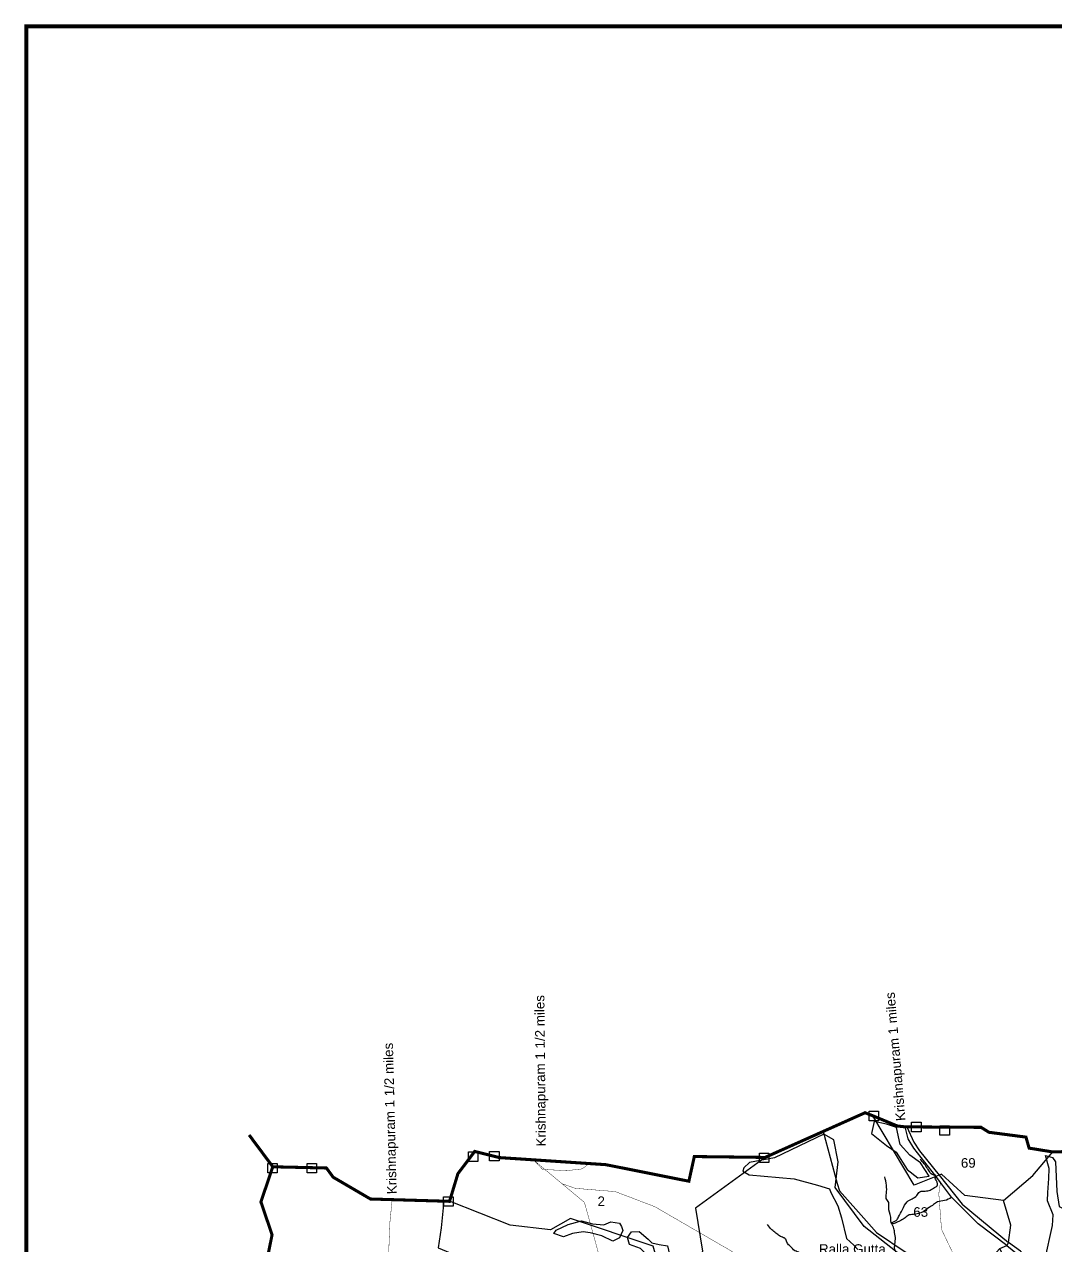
# Model space of a CAD drawing. Header units: feet. Extents: x 812574 to 820023, y 1579761 to 1589140.
# Drawn here: x 812574 to 815271, y 1585948 to 1589140 of the extents above; entities that cross this region are included whole.
import ezdxf
from ezdxf.enums import TextEntityAlignment as Align

# ---------------------------------------------------------------- set-up
doc = ezdxf.new("R2010")
doc.units = ezdxf.units.FT
doc.header["$LTSCALE"] = 15
doc.header["$MEASUREMENT"] = 0
doc.linetypes.add('HIDDEN2', pattern=[0.1875, 0.125, -0.0625])
for name, color, linetype in [('HILL', 17, 'Continuous'), ('PLOT', 7, 'Continuous'), ('PLOT NO', 7, 'Continuous'), ('ROADS', 6, 'Continuous'), ('TANKS-STREAM', 4, 'Continuous'), ('text2', 7, 'Continuous'), ('VILLAGE STONES', 240, 'Continuous')]:
    doc.layers.add(name, color=color, linetype=linetype)
doc.layers.add('VILLAGE BOUNDRY', color=5, linetype='HIDDEN2', lineweight=100)
doc.styles.get("Standard").update_dxf_attribs({"font": 'arial.ttf'})
doc.linetypes.add('DOTS', pattern='A,1e-06,-3,["●",Standard,S=3,R=0,X=-1.25,Y=-1.25],-3', length=6.000001)

msp = doc.modelspace()

# ---------------------------------------------------------------- linework, layer by layer
at = {"layer": 'HILL', "lineweight": -2}
msp.add_lwpolyline([(814796.2, 1586272.6), (814789.4, 1586240.7), (814828.3, 1586209.6), (814853.8, 1586192.6), (814882.7, 1586146.9), (814910.7, 1586124.8), (814940.4, 1586129.5), (814917, 1586164.2), (814889.7, 1586184.9), (814863.8, 1586212.1), (814855, 1586256.7), (814828.7, 1586265.7), (814796.2, 1586272.6)], dxfattribs=at)
at = {"layer": 'HILL'}
for points in [[(814869, 1585920.4), (814769.9, 1585998), (814694.4, 1586099.9), (814702.2, 1586166.9), (814690.8, 1586224.4), (814665, 1586239.8), (814535.7, 1586177.4), (814470.6, 1586165.4), (814455.6, 1586151.1), (814452.6, 1586142.4), (814469.3, 1586132.8), (814586.7, 1586122.8), (814648.1, 1586106), (814679.4, 1586096.6), (814682.8, 1586087.3), (814701.1, 1586052.4), (814710.5, 1586021), (814723.9, 1585966.9), (814742.7, 1585949), (814753.1, 1585937.7)], [(815242.6, 1585909.8), (815262.8, 1586000.4), (815264.1, 1586028.6), (815249.6, 1586065.5), (815249.9, 1586086.5), (815252.8, 1586123.2), (815254.2, 1586149.9), (815244.6, 1586183.7)], [(815244.6, 1586183.7), (815262.3, 1586178.8), (815270.7, 1586166.9), (815274.1, 1586089.8), (815280.1, 1586050), (815309.3, 1586035.8), (815363.7, 1586051.8), (815386.1, 1586070.6), (815407.8, 1586075.9), (815417.4, 1586056.1), (815423.8, 1586032), (815438.4, 1586002.9), (815451.2, 1585975.2), (815456.5, 1585967.8), (815471.8, 1585953.9), (815511.6, 1585942.2)], [(813964.6, 1585988.8), (813996.4, 1586003.5), (814030.7, 1586013.1), (814030.7, 1586013.1), (814059.6, 1586005.3), (814089.1, 1586002.4), (814108.1, 1586010.4), (814130.3, 1586006.4), (814135.9, 1585998), (814139, 1585987.6), (814130, 1585968.3), (814112.8, 1585959.7), (814083.8, 1585973.9), (814053.6, 1585981.4), (814035.3, 1585983.8), (814007.8, 1585979.8), (813983.7, 1585971.4), (813958.5, 1585979.7), (813964.6, 1585988.8)], [(814150.9, 1585969), (814161.8, 1585983.9), (814182, 1585984.8), (814205.5, 1585964.6), (814215.2, 1585954.9), (814233.8, 1585951.2), (814256, 1585947.6), (814263.3, 1585913.3), (814266.1, 1585891.1), (814260.4, 1585877.4), (814233.7, 1585893.2), (814209.1, 1585917.3), (814185.6, 1585940.4), (814156.1, 1585950.8), (814150.9, 1585969)]]:
    msp.add_lwpolyline(points, dxfattribs=at)
at = {"layer": 'PLOT'}
for points in [[(814876.9, 1586258.5), (814881.9, 1586258.5), (814900.3, 1586218.1), (814914.9, 1586195.5), (814966.4, 1586132.5), (814900.7, 1586105.7), (814793.1, 1586287.3)], [(814663.2, 1586246.6), (814699.5, 1586110.8), (814705.4, 1586091.5), (814776.6, 1586011.9), (814802.3, 1585982.4), (814880.2, 1585930.1), (814865.6, 1585794.4), (815051.7, 1585859.6), (815124.9, 1585940.3)], [(815143.2, 1585948.3), (815068.2, 1586004.9), (814998.3, 1586074.4), (814969.6, 1586113.1), (814957.8, 1586129.2), (814900.1, 1586202.9), (814885.5, 1586227.6), (814876.9, 1586258.5)], [(814511, 1586178.6), (814329.4, 1586045.6), (814347.2, 1585933.2), (814314.9, 1585852.2), (814241.1, 1585867.9), (814218, 1585946.5), (814001.9, 1586018.8), (813949.6, 1585988.9), (813844.7, 1586001.6), (813686, 1586063.8)], [(815147.2, 1585956.5), (815153.6, 1586001.4), (815134.6, 1586066.1), (815211, 1586130.9), (815263.2, 1586192.9)], [(815134.6, 1586066.1), (815033.7, 1586079.2), (814972.7, 1586135), (814966.4, 1586132.5), (815026, 1586056.8), (815147.2, 1585956.5)], [(813671, 1586064.2), (813664.2, 1585994.6), (813655.9, 1585942), (813745.6, 1585904.5), (813763.1, 1585834.2), (813804.3, 1585820.9), (813772.3, 1585750.3), (813625.1, 1585764.6)], [(815381.7, 1585719.1), (815306, 1585705.9), (815299, 1585704.1), (815222.4, 1585693), (815143.5, 1585901), (815124.9, 1585940.3), (815143.2, 1585948.3), (815204, 1585898.4), (815233.6, 1585847.1), (815299, 1585704.1), (815350.3, 1585606.3), (815352.6, 1585620.4), (815306, 1585705.9), (815251.2, 1585824.5), (815226.1, 1585878.8), (815209.5, 1585904.5), (815179.2, 1585933.7), (815147.2, 1585956.5), (815143.2, 1585948.3)]]:
    msp.add_lwpolyline(points, dxfattribs=at)
at = {"layer": 'ROADS', "linetype": 'HIDDEN2', "lineweight": -2, "ltscale": 10, "const_width": 1}
msp.add_lwpolyline([(813904.8, 1586172.8), (813929.3, 1586147.3), (813992.3, 1586143.9), (814032.5, 1586148.6), (814051.1, 1586162.5)], dxfattribs=at)
at = {"layer": 'ROADS', "linetype": 'DOTS', "ltscale": 0.15, "const_width": 1}
for points in [[(814471.3, 1585905.7), (814222.8, 1586049.8), (814119.5, 1586089.2), (814056.5, 1586094.4), (814014.4, 1586097.9), (813979.8, 1586110.1), (813948.3, 1586136.3), (813905.1, 1586172.2)], [(813979.8, 1586110.1), (814038.7, 1586061.1), (814080.9, 1585908.6), (814165.5, 1585785.4), (814207.5, 1585704.4), (814282.2, 1585536.1), (814361.9, 1585348.7), (814439.9, 1585193), (814514.3, 1585121.3), (814591.6, 1585113.9), (814612.2, 1585066.2), (814716.6, 1584975.8), (814812.4, 1584862.9), (814959.6, 1584674.7), (814976.7, 1584642.9), (815022.4, 1584616.3)], [(814969.6, 1586113.1), (814965.2, 1586083.7), (814972.3, 1585990.6), (815009.5, 1585912.7)], [(813520.6, 1585744.5), (813535.2, 1585774.4), (813524.4, 1585869.5), (813530.2, 1586010), (813535.9, 1586067.8)]]:
    msp.add_lwpolyline(points, dxfattribs=at)
at = {"layer": 'TANKS-STREAM'}
for points in [[(815129.3, 1585644.5), (815126.7, 1585649.3), (815120.6, 1585656.4), (815108.6, 1585665.4), (815101.2, 1585674.3), (815090, 1585681.4), (815080.9, 1585685.3), (815063.7, 1585684.9), (815055, 1585684.7), (815042.1, 1585697.3), (815037.5, 1585703.2), (815024.3, 1585708.4), (815007.5, 1585711.7), (814993.4, 1585724.5), (814982.1, 1585732.8), (814968.9, 1585742.6), (814948.2, 1585753.5), (814934.9, 1585764.9), (814922.3, 1585781.2), (814915, 1585805.8), (814911.2, 1585815.7), (814904.7, 1585824.6), (814900, 1585833.3), (814895.8, 1585843.8), (814893.9, 1585856.6), (814886.9, 1585867.7), (814880.3, 1585874.8), (814871.3, 1585888.5), (814866.8, 1585903.3), (814857, 1585924), (814849.8, 1585943), (814850.5, 1585951.8), (814851.6, 1585969.2), (814849, 1585986.4), (814845.1, 1585999.5), (814842.4, 1586005.8), (814854, 1586014.1), (814859.9, 1586023), (814870.5, 1586042.4), (814882.5, 1586062.9), (814907.6, 1586079.1), (814915.7, 1586088.8), (814929.6, 1586090.8), (814942.7, 1586093.4), (814954.2, 1586099.8), (814960.7, 1586103.9), (814959.4, 1586117), (814956.2, 1586127), (814957.2, 1586130.9), (814950.1, 1586133), (814942.2, 1586139.5), (814936.1, 1586149.1), (814916.4, 1586174.2)], [(814998.3, 1586074), (814980.5, 1586065.8), (814961.7, 1586062.2), (814951.2, 1586055.2), (814940, 1586047.7), (814924.1, 1586036.5), (814898.7, 1586029.6), (814884.9, 1586026.9), (814874.7, 1586019), (814862.1, 1586011.8), (814842.4, 1586005.8), (814839.7, 1586022), (814834.4, 1586048.3), (814834.4, 1586060.5), (814827.8, 1586071.4), (814828.2, 1586083.9), (814824.2, 1586127.7)], [(814621.5, 1585896.9), (814616.5, 1585907.5), (814608.5, 1585919.8), (814601.3, 1585928.8), (814589, 1585934.8), (814576.4, 1585946.9), (814569.3, 1585954.4), (814565, 1585964.8), (814559.2, 1585968.8), (814548.9, 1585973.3), (814539.4, 1585980.7), (814528.4, 1585989.7), (814517.7, 1586003.1)]]:
    msp.add_spline(points, degree=3, dxfattribs=at)
at = {"layer": 'text2', "color": 5, "linetype": 'Continuous', "lineweight": -2, "const_width": 10}
msp.add_lwpolyline([(820013.3, 1589135.5), (812579.5, 1589135.5), (812579.5, 1580324.3), (820013.3, 1580324.3)], close=True, dxfattribs=at)
at = {"layer": 'VILLAGE BOUNDRY', "lineweight": -2, "ltscale": 25, "const_width": 8}
for points in [[(813190.9, 1585821.6), (813222, 1585976.3), (813192.8, 1586062.3), (813223.9, 1586154.1), (813364.2, 1586150.9), (813381.7, 1586126.9), (813479.2, 1586069.9), (813686, 1586063.8), (813707.8, 1586135.9), (813751.7, 1586194.2), (813815.9, 1586178.2), (814036.7, 1586163.5), (814094.3, 1586159.7), (814311.8, 1586116.4), (814326, 1586180.9), (814511, 1586178.6), (814772.4, 1586295.4), (814793.1, 1586287.3), (814856.7, 1586260.8), (814876.9, 1586258.5), (815075.8, 1586257.2), (815096.4, 1586244.3), (815193.1, 1586231.7), (815201.4, 1586202.9), (815263.2, 1586192.9), (815352.9, 1586195.5)], [(813223.9, 1586154.1), (813162, 1586237.3)]]:
    msp.add_lwpolyline(points, dxfattribs=at)
at = {"layer": 'VILLAGE STONES', "lineweight": -2}
for points in [[(814782.8, 1586299.3), (814807.7, 1586299.3), (814807.7, 1586274.4), (814782.8, 1586274.4)], [(814893.7, 1586270.8), (814918.7, 1586270.8), (814918.7, 1586245.9), (814893.7, 1586245.9)], [(814968.2, 1586261.3), (814993.2, 1586261.3), (814993.2, 1586236.4), (814968.2, 1586236.4)], [(813735.2, 1586192.9), (813760.1, 1586192.9), (813760.1, 1586168), (813735.2, 1586168)], [(813790.6, 1586194.5), (813815.6, 1586194.5), (813815.6, 1586169.6), (813790.6, 1586169.6)], [(814496, 1586189.8), (814520.9, 1586189.8), (814520.9, 1586164.9), (814496, 1586164.9)], [(813210.5, 1586162.9), (813235.4, 1586162.9), (813235.4, 1586138), (813210.5, 1586138)], [(813313.5, 1586162.9), (813338.5, 1586162.9), (813338.5, 1586138), (813313.5, 1586138)], [(813670.2, 1586075.8), (813695.1, 1586075.8), (813695.1, 1586050.9), (813670.2, 1586050.9)]]:
    msp.add_lwpolyline(points, close=True, dxfattribs=at)

# ---------------------------------------------------------------- texts
at = {"layer": 'PLOT NO', "lineweight": -2}
for s, rotation, p in [('Krishnapuram 1 1/2 miles', 90.5571, (813937.7, 1586207.3)), ('Krishnapuram 1 miles', 94.8826, (814878.4, 1586274.9)), ('Krishnapuram 1 1/2 miles ', 91.4372, (813547.9, 1586082.7))]:
    msp.add_text(s, height=25, rotation=rotation, dxfattribs=at).set_placement(p)
for s, p in [('69', (815042.3, 1586164.2)), ('2', (814082.6, 1586064)), ('63', (814917.9, 1586035.9))]:
    msp.add_text(s, height=25, dxfattribs=at).set_placement(p, align=Align.MIDDLE_CENTER)
msp.add_text('Ralla Gutta', height=25, dxfattribs=at).set_placement((814651.9, 1585926.6))

doc.saveas('drawing.dxf')
